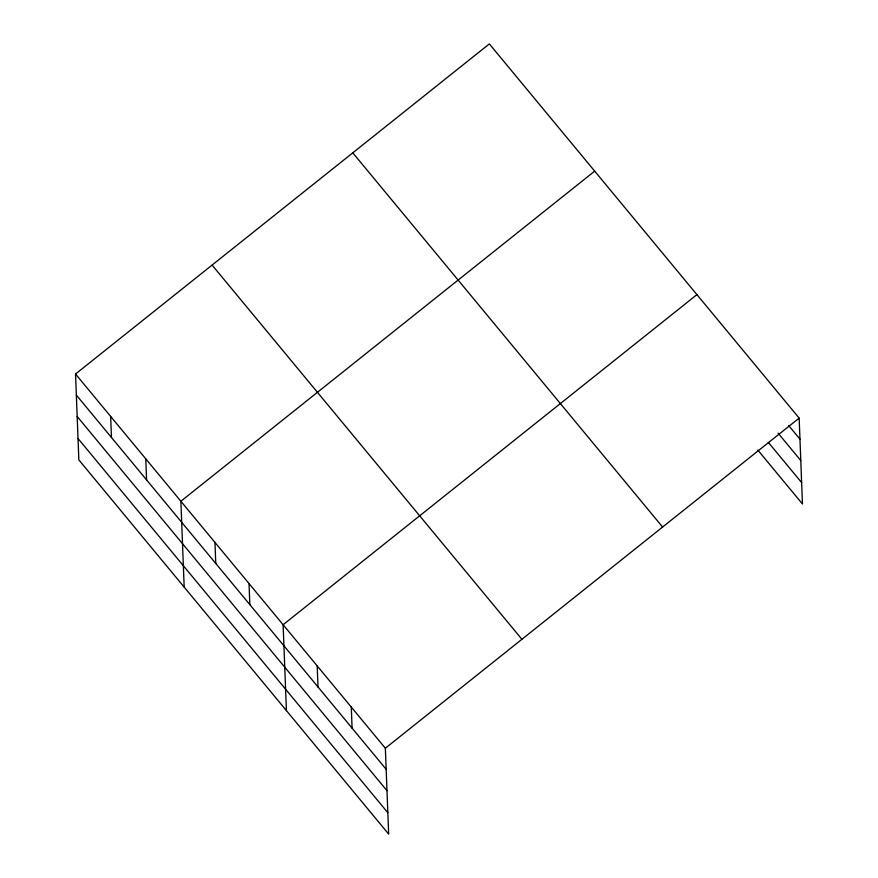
<?xml version="1.0" encoding="UTF-8"?>
<svg xmlns="http://www.w3.org/2000/svg" width="878" height="878" viewBox="0 0 878 878"><rect width="100%" height="100%" fill="white"/><g stroke="black" fill="none" stroke-linecap="round" stroke-linejoin="round"><path stroke-width="1.32" d="M75.541 374.017L385.354 748.232L388.658 834.1L78.844 459.885L75.541 374.017L489.342 43.9L799.156 418.115L802.459 503.983L757.89 450.151M594.68 171.133L180.879 501.25L184.182 587.119M696.923 294.624L283.122 624.741L286.415 710.609M385.354 748.232L799.156 418.115M788.609 425.468L799.968 439.187M778.062 433.128L800.791 460.566M768.426 442.49L801.636 482.604M352.791 152.838L662.605 527.052M212.103 265.079L521.905 639.294M76.353 395.089L386.166 769.304M77.176 416.468L386.989 790.683M78.021 438.506L387.835 812.721M351.277 707.075L352.089 728.147M317.199 665.908L318.001 686.98M249.034 583.585L249.846 604.646M214.956 542.417L215.768 563.489M145.77 458.843L146.582 479.915M110.661 416.424L111.462 437.496"/></g></svg>
